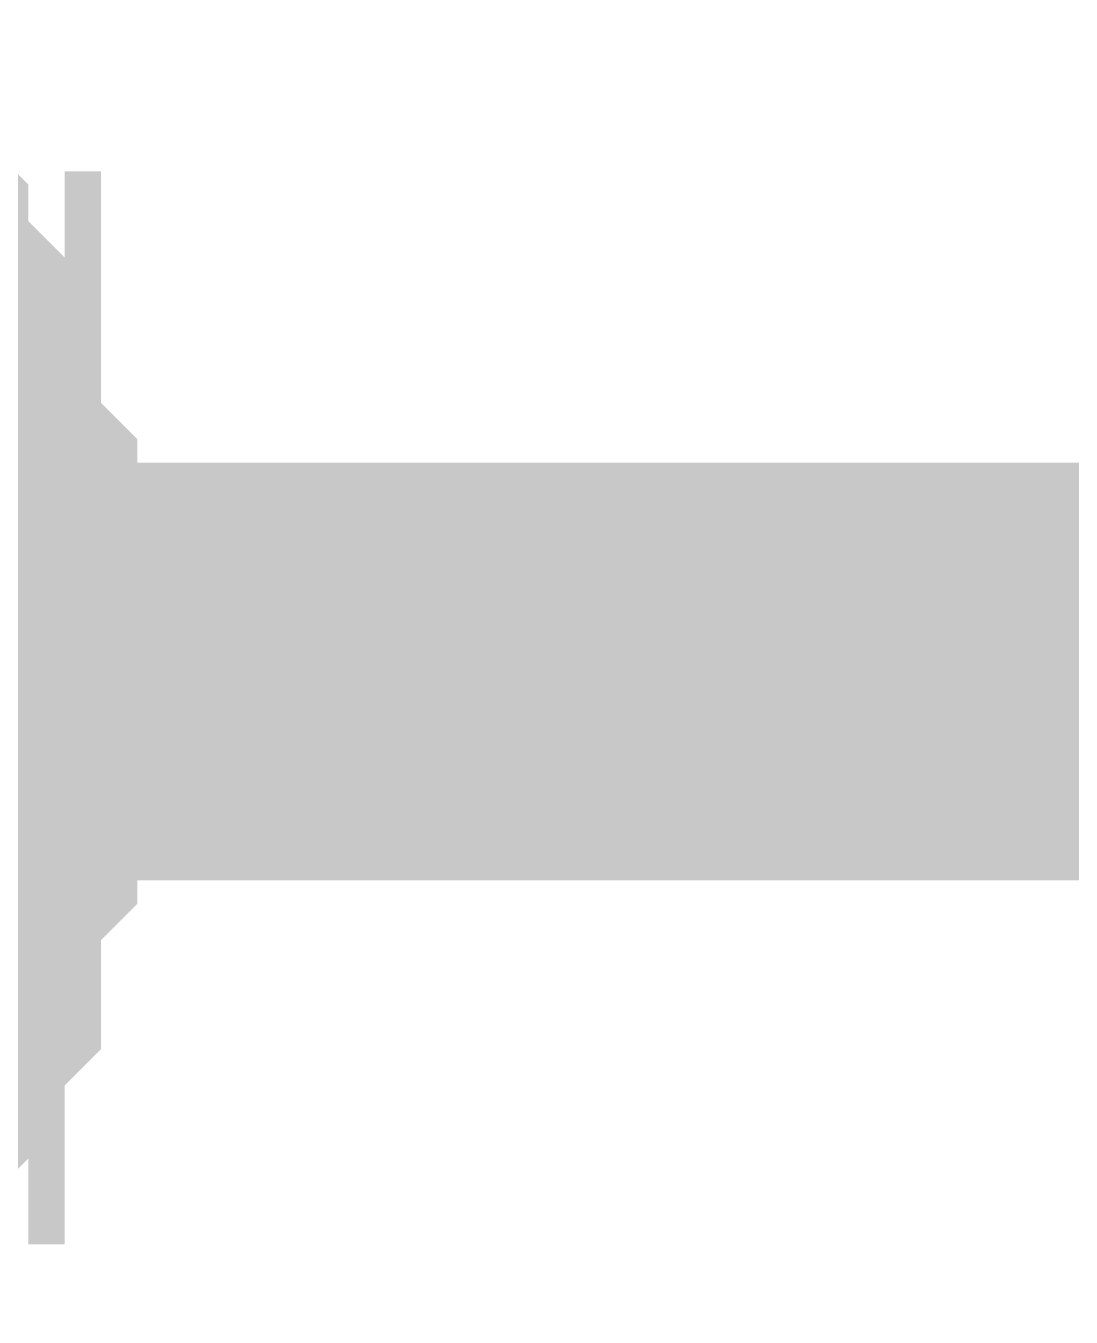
# Model space of a CAD drawing. Header units: inches. Extents: x 0 to 841, y 0 to 594.
# Drawn here: x 675.582 to 676.332, y 242.028 to 242.955 of the extents above; entities that cross this region are included whole.
import ezdxf

# ---------------------------------------------------------------- set-up
doc = ezdxf.new("R2010")
doc.units = ezdxf.units.IN
doc.layers.add('Sheet', color=255, linetype='Continuous')

msp = doc.modelspace()

# ---------------------------------------------------------------- linework, layer by layer
at = {"layer": 'Sheet'}
for points in [[(675.40787, 242.80521, 0.29972, 0.29972, 0), (675.434, 242.77908, 0.29972, 0.29972, 0), (675.434, 242.75295, 0.29972, 0.29972, 0), (675.46014, 242.72682, 0.29972, 0.29972, 0), (675.46014, 242.70069, 0.29972, 0.29972, 0), (675.48627, 242.70069, 0.29972, 0.29972, 0), (675.48627, 242.67456, 0.29972, 0.29972, 0), (675.48627, 242.64843, 0.29972, 0.29972, 0), (675.48627, 242.62229, 0.29972, 0.29972, 0), (675.5124, 242.59616, 0.29972, 0.29972, 0), (675.5124, 242.57003, 0.29972, 0.29972, 0), (675.5124, 242.5439, 0.29972, 0.29972, 0), (675.5124, 242.51777, 0.29972, 0.29972, 0), (675.5124, 242.49164, 0.29972, 0.29972, 0)], [(675.40787, 242.80521, 0.29972, 0.29972, 0), (675.434, 242.77908, 0.29972, 0.29972, 0), (675.434, 242.75295, 0.29972, 0.29972, 0), (675.46014, 242.72682, 0.29972, 0.29972, 0), (675.46014, 242.70069, 0.29972, 0.29972, 0), (675.48627, 242.70069, 0.29972, 0.29972, 0), (675.48627, 242.67456, 0.29972, 0.29972, 0), (675.48627, 242.64843, 0.29972, 0.29972, 0), (675.48627, 242.62229, 0.29972, 0.29972, 0), (675.5124, 242.59616, 0.29972, 0.29972, 0), (675.5124, 242.57003, 0.29972, 0.29972, 0), (675.5124, 242.5439, 0.29972, 0.29972, 0), (675.5124, 242.51777, 0.29972, 0.29972, 0), (675.5124, 242.49164, 0.29972, 0.29972, 0)], [(675.40787, 242.80521, 0.29972, 0.29972, 0), (675.434, 242.77908, 0.29972, 0.29972, 0), (675.434, 242.75295, 0.29972, 0.29972, 0), (675.46014, 242.72682, 0.29972, 0.29972, 0), (675.46014, 242.70069, 0.29972, 0.29972, 0), (675.48627, 242.70069, 0.29972, 0.29972, 0), (675.48627, 242.67456, 0.29972, 0.29972, 0), (675.48627, 242.64843, 0.29972, 0.29972, 0), (675.48627, 242.62229, 0.29972, 0.29972, 0), (675.5124, 242.59616, 0.29972, 0.29972, 0), (675.5124, 242.57003, 0.29972, 0.29972, 0), (675.5124, 242.5439, 0.29972, 0.29972, 0), (675.5124, 242.51777, 0.29972, 0.29972, 0), (675.5124, 242.49164, 0.29972, 0.29972, 0)], [(675.40787, 242.80521, 0.29972, 0.29972, 0), (675.434, 242.77908, 0.29972, 0.29972, 0), (675.434, 242.75295, 0.29972, 0.29972, 0), (675.46014, 242.72682, 0.29972, 0.29972, 0), (675.46014, 242.70069, 0.29972, 0.29972, 0), (675.48627, 242.70069, 0.29972, 0.29972, 0), (675.48627, 242.67456, 0.29972, 0.29972, 0), (675.48627, 242.64843, 0.29972, 0.29972, 0), (675.48627, 242.62229, 0.29972, 0.29972, 0), (675.5124, 242.59616, 0.29972, 0.29972, 0), (675.5124, 242.57003, 0.29972, 0.29972, 0), (675.5124, 242.5439, 0.29972, 0.29972, 0), (675.5124, 242.51777, 0.29972, 0.29972, 0), (675.5124, 242.49164, 0.29972, 0.29972, 0)], [(675.40787, 242.80521, 0.29972, 0.29972, 0), (675.434, 242.77908, 0.29972, 0.29972, 0), (675.434, 242.75295, 0.29972, 0.29972, 0), (675.46014, 242.72682, 0.29972, 0.29972, 0), (675.46014, 242.70069, 0.29972, 0.29972, 0), (675.48627, 242.70069, 0.29972, 0.29972, 0), (675.48627, 242.67456, 0.29972, 0.29972, 0), (675.48627, 242.64843, 0.29972, 0.29972, 0), (675.48627, 242.62229, 0.29972, 0.29972, 0), (675.5124, 242.59616, 0.29972, 0.29972, 0), (675.5124, 242.57003, 0.29972, 0.29972, 0), (675.5124, 242.5439, 0.29972, 0.29972, 0), (675.5124, 242.51777, 0.29972, 0.29972, 0), (675.5124, 242.49164, 0.29972, 0.29972, 0)], [(667.51631, 242.49164, 0.29972, 0.29972, 0), (675.01591, 242.49164, 0.29972, 0.29972, 0), (690.0151, 242.49164, 0.29972, 0.29972, 0), (695.00612, 242.49164, 0.29972, 0.29972, 0)], [(675.5124, 242.49164, 0.29972, 0.29972, 0), (675.5124, 242.46551, 0.29972, 0.29972, 0), (675.5124, 242.43938, 0.29972, 0.29972, 0), (675.5124, 242.41325, 0.29972, 0.29972, 0), (675.5124, 242.38712, 0.29972, 0.29972, 0), (675.48627, 242.36099, 0.29972, 0.29972, 0), (675.48627, 242.33486, 0.29972, 0.29972, 0), (675.48627, 242.30873, 0.29972, 0.29972, 0), (675.48627, 242.2826, 0.29972, 0.29972, 0), (675.46014, 242.25647, 0.29972, 0.29972, 0), (675.46014, 242.23034, 0.29972, 0.29972, 0), (675.434, 242.23034, 0.29972, 0.29972, 0), (675.434, 242.20421, 0.29972, 0.29972, 0), (675.40787, 242.17808, 0.29972, 0.29972, 0)], [(675.5124, 242.49164, 0.29972, 0.29972, 0), (675.5124, 242.46551, 0.29972, 0.29972, 0), (675.5124, 242.43938, 0.29972, 0.29972, 0), (675.5124, 242.41325, 0.29972, 0.29972, 0), (675.5124, 242.38712, 0.29972, 0.29972, 0), (675.48627, 242.36099, 0.29972, 0.29972, 0), (675.48627, 242.33486, 0.29972, 0.29972, 0), (675.48627, 242.30873, 0.29972, 0.29972, 0), (675.48627, 242.2826, 0.29972, 0.29972, 0), (675.46014, 242.25647, 0.29972, 0.29972, 0), (675.46014, 242.23034, 0.29972, 0.29972, 0), (675.434, 242.23034, 0.29972, 0.29972, 0), (675.434, 242.20421, 0.29972, 0.29972, 0), (675.40787, 242.17808, 0.29972, 0.29972, 0)], [(675.5124, 242.49164, 0.29972, 0.29972, 0), (675.5124, 242.46551, 0.29972, 0.29972, 0), (675.5124, 242.43938, 0.29972, 0.29972, 0), (675.5124, 242.41325, 0.29972, 0.29972, 0), (675.5124, 242.38712, 0.29972, 0.29972, 0), (675.48627, 242.36099, 0.29972, 0.29972, 0), (675.48627, 242.33486, 0.29972, 0.29972, 0), (675.48627, 242.30873, 0.29972, 0.29972, 0), (675.48627, 242.2826, 0.29972, 0.29972, 0), (675.46014, 242.25647, 0.29972, 0.29972, 0), (675.46014, 242.23034, 0.29972, 0.29972, 0), (675.434, 242.23034, 0.29972, 0.29972, 0), (675.434, 242.20421, 0.29972, 0.29972, 0), (675.40787, 242.17808, 0.29972, 0.29972, 0)], [(675.5124, 242.49164, 0.29972, 0.29972, 0), (675.5124, 242.46551, 0.29972, 0.29972, 0), (675.5124, 242.43938, 0.29972, 0.29972, 0), (675.5124, 242.41325, 0.29972, 0.29972, 0), (675.5124, 242.38712, 0.29972, 0.29972, 0), (675.48627, 242.36099, 0.29972, 0.29972, 0), (675.48627, 242.33486, 0.29972, 0.29972, 0), (675.48627, 242.30873, 0.29972, 0.29972, 0), (675.48627, 242.2826, 0.29972, 0.29972, 0), (675.46014, 242.25647, 0.29972, 0.29972, 0), (675.46014, 242.23034, 0.29972, 0.29972, 0), (675.434, 242.23034, 0.29972, 0.29972, 0), (675.434, 242.20421, 0.29972, 0.29972, 0), (675.40787, 242.17808, 0.29972, 0.29972, 0)], [(675.5124, 242.49164, 0.29972, 0.29972, 0), (675.5124, 242.46551, 0.29972, 0.29972, 0), (675.5124, 242.43938, 0.29972, 0.29972, 0), (675.5124, 242.41325, 0.29972, 0.29972, 0), (675.5124, 242.38712, 0.29972, 0.29972, 0), (675.48627, 242.36099, 0.29972, 0.29972, 0), (675.48627, 242.33486, 0.29972, 0.29972, 0), (675.48627, 242.30873, 0.29972, 0.29972, 0), (675.48627, 242.2826, 0.29972, 0.29972, 0), (675.46014, 242.25647, 0.29972, 0.29972, 0), (675.46014, 242.23034, 0.29972, 0.29972, 0), (675.434, 242.23034, 0.29972, 0.29972, 0), (675.434, 242.20421, 0.29972, 0.29972, 0), (675.40787, 242.17808, 0.29972, 0.29972, 0)], [(675.5124, 242.49164, 0.29972, 0.29972, 0), (675.5124, 242.49164, 0.29972, 0.29972, 0), (675.5124, 242.49164, 0.29972, 0.29972, 0), (675.5124, 242.49164, 0.29972, 0.29972, 0), (675.5124, 242.49164, 0.29972, 0.29972, 0), (675.5124, 242.49164, 0.29972, 0.29972, 0), (675.5124, 242.49164, 0.29972, 0.29972, 0), (675.5124, 242.49164, 0.29972, 0.29972, 0), (675.5124, 242.49164, 0.29972, 0.29972, 0), (675.5124, 242.49164, 0.29972, 0.29972, 0), (675.5124, 242.49164, 0.29972, 0.29972, 0), (675.5124, 242.49164, 0.29972, 0.29972, 0), (675.5124, 242.49164, 0.29972, 0.29972, 0), (675.5124, 242.49164, 0.29972, 0.29972, 0), (675.5124, 242.49164, 0.29972, 0.29972, 0), (675.5124, 242.49164, 0.29972, 0.29972, 0), (675.5124, 242.49164, 0.29972, 0.29972, 0), (675.5124, 242.49164, 0.29972, 0.29972, 0), (675.5124, 242.49164, 0.29972, 0.29972, 0), (675.5124, 242.49164, 0.29972, 0.29972, 0), (675.5124, 242.49164, 0.29972, 0.29972, 0), (675.5124, 242.49164, 0.29972, 0.29972, 0), (675.5124, 242.49164, 0.29972, 0.29972, 0), (675.5124, 242.49164, 0.29972, 0.29972, 0), (675.5124, 242.49164, 0.29972, 0.29972, 0), (675.5124, 242.49164, 0.29972, 0.29972, 0), (675.5124, 242.49164, 0.29972, 0.29972, 0), (675.5124, 242.49164, 0.29972, 0.29972, 0), (675.5124, 242.49164, 0.29972, 0.29972, 0), (675.5124, 242.49164, 0.29972, 0.29972, 0), (675.5124, 242.49164, 0.29972, 0.29972, 0), (675.5124, 242.49164, 0.29972, 0.29972, 0), (675.5124, 242.49164, 0.29972, 0.29972, 0)], [(675.5124, 242.49164, 0.29972, 0.29972, 0), (675.5124, 242.49164, 0.29972, 0.29972, 0)], [(675.5124, 242.49164, 0.29972, 0.29972, 0), (675.5124, 242.49164, 0.29972, 0.29972, 0), (675.5124, 242.49164, 0.29972, 0.29972, 0), (675.5124, 242.49164, 0.29972, 0.29972, 0), (675.5124, 242.49164, 0.29972, 0.29972, 0), (675.5124, 242.49164, 0.29972, 0.29972, 0), (675.5124, 242.49164, 0.29972, 0.29972, 0), (675.5124, 242.49164, 0.29972, 0.29972, 0), (675.5124, 242.49164, 0.29972, 0.29972, 0), (675.5124, 242.49164, 0.29972, 0.29972, 0), (675.5124, 242.49164, 0.29972, 0.29972, 0), (675.5124, 242.49164, 0.29972, 0.29972, 0), (675.5124, 242.49164, 0.29972, 0.29972, 0), (675.5124, 242.49164, 0.29972, 0.29972, 0), (675.5124, 242.49164, 0.29972, 0.29972, 0), (675.5124, 242.49164, 0.29972, 0.29972, 0), (675.5124, 242.49164, 0.29972, 0.29972, 0), (675.5124, 242.49164, 0.29972, 0.29972, 0), (675.5124, 242.49164, 0.29972, 0.29972, 0), (675.5124, 242.49164, 0.29972, 0.29972, 0), (675.5124, 242.49164, 0.29972, 0.29972, 0), (675.5124, 242.49164, 0.29972, 0.29972, 0), (675.5124, 242.49164, 0.29972, 0.29972, 0), (675.5124, 242.49164, 0.29972, 0.29972, 0), (675.5124, 242.49164, 0.29972, 0.29972, 0), (675.5124, 242.49164, 0.29972, 0.29972, 0), (675.5124, 242.49164, 0.29972, 0.29972, 0), (675.5124, 242.49164, 0.29972, 0.29972, 0), (675.5124, 242.49164, 0.29972, 0.29972, 0), (675.5124, 242.49164, 0.29972, 0.29972, 0), (675.5124, 242.49164, 0.29972, 0.29972, 0), (675.5124, 242.49164, 0.29972, 0.29972, 0), (675.5124, 242.49164, 0.29972, 0.29972, 0)], [(675.5124, 242.49164, 0.29972, 0.29972, 0), (675.5124, 242.49164, 0.29972, 0.29972, 0)], [(675.5124, 242.49164, 0.29972, 0.29972, 0), (675.5124, 242.49164, 0.29972, 0.29972, 0), (675.5124, 242.49164, 0.29972, 0.29972, 0), (675.5124, 242.49164, 0.29972, 0.29972, 0), (675.5124, 242.49164, 0.29972, 0.29972, 0), (675.5124, 242.49164, 0.29972, 0.29972, 0), (675.5124, 242.49164, 0.29972, 0.29972, 0), (675.5124, 242.49164, 0.29972, 0.29972, 0), (675.5124, 242.49164, 0.29972, 0.29972, 0), (675.5124, 242.49164, 0.29972, 0.29972, 0), (675.5124, 242.49164, 0.29972, 0.29972, 0), (675.5124, 242.49164, 0.29972, 0.29972, 0), (675.5124, 242.49164, 0.29972, 0.29972, 0), (675.5124, 242.49164, 0.29972, 0.29972, 0), (675.5124, 242.49164, 0.29972, 0.29972, 0), (675.5124, 242.49164, 0.29972, 0.29972, 0), (675.5124, 242.49164, 0.29972, 0.29972, 0), (675.5124, 242.49164, 0.29972, 0.29972, 0), (675.5124, 242.49164, 0.29972, 0.29972, 0), (675.5124, 242.49164, 0.29972, 0.29972, 0), (675.5124, 242.49164, 0.29972, 0.29972, 0), (675.5124, 242.49164, 0.29972, 0.29972, 0), (675.5124, 242.49164, 0.29972, 0.29972, 0), (675.5124, 242.49164, 0.29972, 0.29972, 0), (675.5124, 242.49164, 0.29972, 0.29972, 0), (675.5124, 242.49164, 0.29972, 0.29972, 0), (675.5124, 242.49164, 0.29972, 0.29972, 0), (675.5124, 242.49164, 0.29972, 0.29972, 0), (675.5124, 242.49164, 0.29972, 0.29972, 0), (675.5124, 242.49164, 0.29972, 0.29972, 0), (675.5124, 242.49164, 0.29972, 0.29972, 0), (675.5124, 242.49164, 0.29972, 0.29972, 0), (675.5124, 242.49164, 0.29972, 0.29972, 0)], [(675.5124, 242.49164, 0.29972, 0.29972, 0), (675.5124, 242.49164, 0.29972, 0.29972, 0)], [(675.5124, 242.49164, 0.29972, 0.29972, 0), (675.5124, 242.49164, 0.29972, 0.29972, 0), (675.5124, 242.49164, 0.29972, 0.29972, 0), (675.5124, 242.49164, 0.29972, 0.29972, 0), (675.5124, 242.49164, 0.29972, 0.29972, 0), (675.5124, 242.49164, 0.29972, 0.29972, 0), (675.5124, 242.49164, 0.29972, 0.29972, 0), (675.5124, 242.49164, 0.29972, 0.29972, 0), (675.5124, 242.49164, 0.29972, 0.29972, 0), (675.5124, 242.49164, 0.29972, 0.29972, 0), (675.5124, 242.49164, 0.29972, 0.29972, 0), (675.5124, 242.49164, 0.29972, 0.29972, 0), (675.5124, 242.49164, 0.29972, 0.29972, 0), (675.5124, 242.49164, 0.29972, 0.29972, 0), (675.5124, 242.49164, 0.29972, 0.29972, 0), (675.5124, 242.49164, 0.29972, 0.29972, 0), (675.5124, 242.49164, 0.29972, 0.29972, 0), (675.5124, 242.49164, 0.29972, 0.29972, 0), (675.5124, 242.49164, 0.29972, 0.29972, 0), (675.5124, 242.49164, 0.29972, 0.29972, 0), (675.5124, 242.49164, 0.29972, 0.29972, 0), (675.5124, 242.49164, 0.29972, 0.29972, 0), (675.5124, 242.49164, 0.29972, 0.29972, 0), (675.5124, 242.49164, 0.29972, 0.29972, 0), (675.5124, 242.49164, 0.29972, 0.29972, 0), (675.5124, 242.49164, 0.29972, 0.29972, 0), (675.5124, 242.49164, 0.29972, 0.29972, 0), (675.5124, 242.49164, 0.29972, 0.29972, 0), (675.5124, 242.49164, 0.29972, 0.29972, 0), (675.5124, 242.49164, 0.29972, 0.29972, 0), (675.5124, 242.49164, 0.29972, 0.29972, 0), (675.5124, 242.49164, 0.29972, 0.29972, 0), (675.5124, 242.49164, 0.29972, 0.29972, 0)], [(675.5124, 242.49164, 0.29972, 0.29972, 0), (675.5124, 242.49164, 0.29972, 0.29972, 0)], [(675.5124, 242.49164, 0.29972, 0.29972, 0), (675.5124, 242.49164, 0.29972, 0.29972, 0), (675.5124, 242.49164, 0.29972, 0.29972, 0), (675.5124, 242.49164, 0.29972, 0.29972, 0), (675.5124, 242.49164, 0.29972, 0.29972, 0), (675.5124, 242.49164, 0.29972, 0.29972, 0), (675.5124, 242.49164, 0.29972, 0.29972, 0), (675.5124, 242.49164, 0.29972, 0.29972, 0), (675.5124, 242.49164, 0.29972, 0.29972, 0), (675.5124, 242.49164, 0.29972, 0.29972, 0), (675.5124, 242.49164, 0.29972, 0.29972, 0), (675.5124, 242.49164, 0.29972, 0.29972, 0), (675.5124, 242.49164, 0.29972, 0.29972, 0), (675.5124, 242.49164, 0.29972, 0.29972, 0), (675.5124, 242.49164, 0.29972, 0.29972, 0), (675.5124, 242.49164, 0.29972, 0.29972, 0), (675.5124, 242.49164, 0.29972, 0.29972, 0), (675.5124, 242.49164, 0.29972, 0.29972, 0), (675.5124, 242.49164, 0.29972, 0.29972, 0), (675.5124, 242.49164, 0.29972, 0.29972, 0), (675.5124, 242.49164, 0.29972, 0.29972, 0), (675.5124, 242.49164, 0.29972, 0.29972, 0), (675.5124, 242.49164, 0.29972, 0.29972, 0), (675.5124, 242.49164, 0.29972, 0.29972, 0), (675.5124, 242.49164, 0.29972, 0.29972, 0), (675.5124, 242.49164, 0.29972, 0.29972, 0), (675.5124, 242.49164, 0.29972, 0.29972, 0), (675.5124, 242.49164, 0.29972, 0.29972, 0), (675.5124, 242.49164, 0.29972, 0.29972, 0), (675.5124, 242.49164, 0.29972, 0.29972, 0), (675.5124, 242.49164, 0.29972, 0.29972, 0), (675.5124, 242.49164, 0.29972, 0.29972, 0), (675.5124, 242.49164, 0.29972, 0.29972, 0)], [(675.5124, 242.49164, 0.29972, 0.29972, 0), (675.5124, 242.49164, 0.29972, 0.29972, 0)]]:
    msp.add_lwpolyline(points, format="xyseb", dxfattribs=at)

doc.saveas('drawing.dxf')
